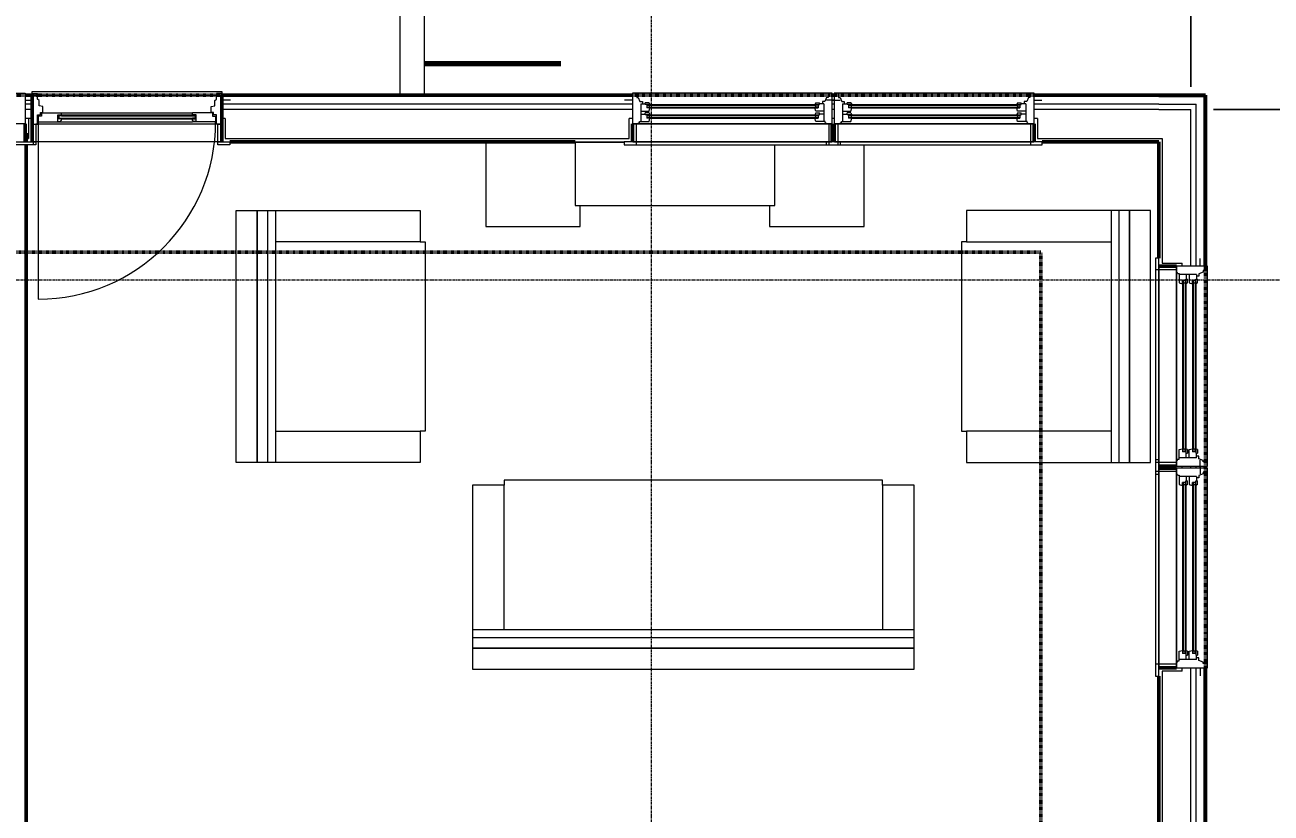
# Model space of a CAD drawing. Header units: inches. Extents: x -4217 to -1814, y 9706 to 12425.
# Drawn here: x -2292.5 to -2055.4, y 10714.7 to 10864.7 of the extents above; entities that cross this region are included whole.
import ezdxf

# ---------------------------------------------------------------- set-up
doc = ezdxf.new("R2010")
doc.units = ezdxf.units.IN
doc.header["$MEASUREMENT"] = 0
doc.linetypes.add('Dash 1_16_', pattern=[0.125, 0.0625, -0.0625])
doc.linetypes.add('Grid Line 1_2_', pattern=[0.875, 0.5, -0.125, 0.125, -0.125])
for name, color, linetype, lineweight in [('A-ANNO-DIMS', 211, 'Continuous', 9), ('A-ANNO-DIMS-96', 211, 'Continuous', 9), ('A-AREA-1', 130, 'Continuous', 70), ('A-DOOR-1', 7, 'Continuous', 9), ('A-DOOR-2', 50, 'Continuous', 20), ('A-DOOR-FRAM-1', 50, 'Continuous', 20), ('A-DOOR-FRAM-2', 7, 'Continuous', 9), ('A-DOOR-GLAZ-1', 7, 'Continuous', 9), ('A-FLOR-1', 10, 'Continuous', 13), ('A-FLOR-HRAL-1', 7, 'Continuous', 9), ('A-GLAZ-3', 7, 'Continuous', 9), ('A-GLAZ-4', 50, 'Continuous', 20), ('A-WALL-3', 250, 'Continuous', 50), ('A-WALL-4', 10, 'Continuous', 13), ('C-PROP-LINE-2', 91, 'Dash 1_16_', 50), ('I-FURN', 30, 'Continuous', 9), ('I-FURN-1', 7, 'Continuous', 9), ('S-GRID-1', 1, 'Grid Line 1_2_', 9)]:
    doc.layers.add(name, color=color, linetype=linetype, lineweight=lineweight)
doc.styles.add('Century Gothic', font='ufonts.com_century-gothic.ttf', dxfattribs={"height": 9})
doc.dimstyles.new('OD__1_8__Tol__', dxfattribs={"dimscale": 12, "dimtxt": 9.397514, "dimasz": 1, "dimexe": 0.75, "dimexo": 0.5, "dimgap": 0.125, "dimtad": 1, "dimdec": 3, "dimrnd": 0.125, "dimzin": 3, "dimdsep": 46, "dimlunit": 4, "dimtxsty": 'Century Gothic', "dimblk1": 'OBLIQUE', "dimblk2": 'OBLIQUE', "dimsah": 1, "dimcen": 0.09, "dimdle": 0.75, "dimazin": 0, "dimtfac": 1, "dimtdec": 4, "dimtix": 1, "dimtmove": 0, "dimatfit": 3, "dimfxl": 1, "dimtvp": 1, "dimtfill": 1, "dimfrac": 2, "dimtolj": 1, "dimtzin": 0, "dimarcsym": 2})

# ---------------------------------------------------------------- blocks, each defined once
blk = doc.blocks.new('DIMBLOCK6-FLOOR PLAN - 2ND FLOOR')
at = {"layer": 'A-ANNO-DIMS-96'}
for p, q in [((-2513.12, 10849.14), (-2513.12, 10966.51)), ((-2070.67, 10852.95), (-2070.67, 10966.51)), ((-2513.12, 10957.51), (-2061.67, 10957.51)), ((-2513.12, 10957.51), (-2513.12, 10849.14)), ((-2070.67, 10957.51), (-2070.67, 10852.95))]:
    blk.add_line(p, q, dxfattribs=at)
at = {"layer": 'A-ANNO-DIMS-96', "lineweight": 50}
for p, q in [((-2513.12, 10957.51), (-2507.12, 10963.51)), ((-2070.67, 10957.51), (-2064.67, 10963.51)), ((-2513.12, 10957.51), (-2519.12, 10951.51)), ((-2070.67, 10957.51), (-2076.67, 10951.51))]:
    blk.add_line(p, q, dxfattribs=at)
at = {"layer": 'A-ANNO-DIMS-96', "color": 0, "insert": (-2326.13, 10970.55), "char_height": 9, "width": 82.1611, "attachment_point": 1, "line_spacing_factor": 0.984502, "style": 'Century Gothic', "bg_fill": 3, "box_fill_scale": 1.25, "bg_fill_color": 256, "bg_fill_true_color": 13158600, "bg_fill_transparency": 0}
blk.add_mtext('36\' - 10 1/2"', dxfattribs=at)
blk = doc.blocks.new('_Oblique')
at = {"color": 0, "linetype": 'ByBlock', "lineweight": -2}
blk.add_line((-0.5, -0.5), (0.5, 0.5), dxfattribs=at)
blk = doc.blocks.new('DIMBLOCK13-FLOOR PLAN - 2ND FLOOR')
at = {"layer": 'A-ANNO-DIMS-96'}
for p, q in [((-1999.05, 10415.79), (-1999.05, 10857.64)), ((-2066.36, 10848.64), (-1990.05, 10848.64)), ((-1999.05, 10848.64), (-2066.36, 10848.64)), ((-2070.17, 10415.79), (-1990.05, 10415.79)), ((-1999.05, 10415.79), (-2070.17, 10415.79))]:
    blk.add_line(p, q, dxfattribs=at)
at = {"layer": 'A-ANNO-DIMS-96', "lineweight": 50}
for p, q in [((-1999.05, 10848.64), (-2005.05, 10854.64)), ((-1999.05, 10848.64), (-1993.05, 10842.64)), ((-1999.05, 10415.79), (-2005.05, 10421.79)), ((-1999.05, 10415.79), (-1993.05, 10409.79))]:
    blk.add_line(p, q, dxfattribs=at)
at = {"layer": 'A-ANNO-DIMS-96', "color": 0, "insert": (-2012.09, 10601.49), "char_height": 9, "width": 73.7481, "attachment_point": 1, "rotation": 90, "line_spacing_factor": 0.984502, "style": 'Century Gothic', "bg_fill": 3, "box_fill_scale": 1.25, "bg_fill_color": 256, "bg_fill_true_color": 13158600, "bg_fill_transparency": 0}
blk.add_mtext('36\' - 0 7/8"', dxfattribs=at)

msp = doc.modelspace()

# ---------------------------------------------------------------- linework, layer by layer
at = {"layer": 'A-DOOR-FRAM-2'}
for p, q in [((-2290.43624, 10841.8894), (-2290.94952, 10841.8894)), ((-2253.56124, 10841.8894), (-2255.81124, 10841.8894))]:
    msp.add_line(p, q, dxfattribs=at)
at = {"layer": 'A-GLAZ-3'}
for p, q in [((-2290.94952, 10841.8894), (-2332.09796, 10841.8894)), ((-2178.49796, 10841.8894), (-2137.34952, 10841.8894)), ((-2140.09796, 10841.8894), (-2098.94952, 10841.8894)), ((-2077.42374, 10820.36361), (-2077.42374, 10779.21518)), ((-2077.42374, 10781.96361), (-2077.42374, 10740.81518))]:
    msp.add_line(p, q, dxfattribs=at)
at = {"layer": 'A-WALL-3'}
msp.add_line((-2292.32374, 10704.12991), (-2292.32374, 10841.8894), dxfattribs=at)
at = {"layer": 'C-PROP-LINE-2'}
for p, q in [((-2099.26202, 10821.4894), (-3402.04874, 10821.4894)), ((-2099.26202, 10010.0894), (-2099.26202, 10821.4894))]:
    msp.add_line(p, q, dxfattribs=at)
at = {"layer": 'I-FURN'}
for p, q in [((-2248.36049, 10829.4394), (-2248.36049, 10781.4394)), ((-2248.36049, 10829.4394), (-2244.86049, 10829.4394)), ((-2248.36049, 10781.4394), (-2248.36049, 10829.4394)), ((-2246.36049, 10829.4394), (-2246.36049, 10781.4394)), ((-2244.86049, 10829.4394), (-2217.36049, 10829.4394)), ((-2244.86049, 10829.4394), (-2244.86049, 10781.4394)), ((-2217.36049, 10829.4394), (-2217.36049, 10823.4394)), ((-2085.86049, 10829.4394), (-2113.36049, 10829.4394)), ((-2113.36049, 10829.4394), (-2113.36049, 10823.4394)), ((-2082.36049, 10829.4394), (-2085.86049, 10829.4394)), ((-2085.86049, 10829.4394), (-2085.86049, 10781.4394)), ((-2084.36049, 10829.4394), (-2084.36049, 10781.4394)), ((-2082.36049, 10829.4394), (-2082.36049, 10781.4394)), ((-2082.36049, 10781.4394), (-2082.36049, 10829.4394)), ((-2217.36049, 10823.4394), (-2244.86049, 10823.4394)), ((-2217.36049, 10823.4394), (-2216.36049, 10823.4394)), ((-2216.36049, 10823.4394), (-2216.36049, 10787.4394)), ((-2113.36049, 10823.4394), (-2114.36049, 10823.4394)), ((-2114.36049, 10823.4394), (-2114.36049, 10787.4394)), ((-2113.36049, 10823.4394), (-2085.86049, 10823.4394)), ((-2244.86049, 10787.4394), (-2217.36049, 10787.4394)), ((-2216.36049, 10787.4394), (-2217.36049, 10787.4394)), ((-2217.36049, 10787.4394), (-2217.36049, 10781.4394)), ((-2114.36049, 10787.4394), (-2113.36049, 10787.4394)), ((-2085.86049, 10787.4394), (-2113.36049, 10787.4394)), ((-2113.36049, 10787.4394), (-2113.36049, 10781.4394)), ((-2244.86049, 10781.4394), (-2248.36049, 10781.4394)), ((-2217.36049, 10781.4394), (-2244.86049, 10781.4394)), ((-2113.36049, 10781.4394), (-2085.86049, 10781.4394)), ((-2085.86049, 10781.4394), (-2082.36049, 10781.4394)), ((-2129.36049, 10778.1144), (-2201.36049, 10778.1144)), ((-2201.36049, 10778.1144), (-2201.36049, 10777.1144)), ((-2129.36049, 10777.1144), (-2129.36049, 10778.1144)), ((-2201.36049, 10777.1144), (-2207.36049, 10777.1144)), ((-2207.36049, 10777.1144), (-2207.36049, 10749.6144)), ((-2201.36049, 10749.6144), (-2201.36049, 10777.1144)), ((-2123.36049, 10777.1144), (-2129.36049, 10777.1144)), ((-2129.36049, 10777.1144), (-2129.36049, 10749.6144)), ((-2123.36049, 10749.6144), (-2123.36049, 10777.1144)), ((-2123.36049, 10749.6144), (-2207.36049, 10749.6144)), ((-2207.36049, 10749.6144), (-2207.36049, 10746.1144)), ((-2123.36049, 10746.1144), (-2123.36049, 10749.6144)), ((-2123.36049, 10748.1144), (-2207.36049, 10748.1144)), ((-2123.36049, 10746.1144), (-2207.36049, 10746.1144)), ((-2207.36049, 10746.1144), (-2123.36049, 10746.1144))]:
    msp.add_line(p, q, dxfattribs=at)
at = {"layer": 'I-FURN-1'}
for p, q in [((-2149.87076, 10830.3894), (-2149.87076, 10841.8894)), ((-2132.87076, 10826.3894), (-2132.87076, 10841.8894)), ((-2252.36049, 10829.4394), (-2248.36049, 10829.4394)), ((-2252.36049, 10781.4394), (-2252.36049, 10829.4394)), ((-2187.87076, 10830.3894), (-2149.87076, 10830.3894)), ((-2186.87076, 10826.3894), (-2186.87076, 10830.3894)), ((-2150.87076, 10830.3894), (-2150.87076, 10826.3894)), ((-2078.36049, 10829.4394), (-2082.36049, 10829.4394)), ((-2078.36049, 10781.4394), (-2078.36049, 10829.4394)), ((-2204.87076, 10826.3894), (-2186.87076, 10826.3894)), ((-2204.21026, 10826.35834), (-2203.72115, 10826.35834)), ((-2203.72115, 10826.35834), (-2203.72115, 10826.38948)), ((-2188.52814, 10826.38948), (-2188.52814, 10826.35759)), ((-2188.52814, 10826.35759), (-2187.53366, 10826.35759)), ((-2187.53366, 10826.35759), (-2187.53366, 10826.38948)), ((-2150.87076, 10826.3894), (-2132.87076, 10826.3894)), ((-2150.20786, 10826.38948), (-2150.20786, 10826.35759)), ((-2150.20786, 10826.35759), (-2149.21338, 10826.35759)), ((-2149.21338, 10826.35759), (-2149.21338, 10826.38948)), ((-2134.02037, 10826.38948), (-2134.02037, 10826.35834)), ((-2134.02037, 10826.35834), (-2133.53126, 10826.35834)), ((-2248.36049, 10781.4394), (-2252.36049, 10781.4394)), ((-2082.36049, 10781.4394), (-2078.36049, 10781.4394)), ((-2207.36049, 10746.1144), (-2207.36049, 10742.1144)), ((-2123.36049, 10742.1144), (-2123.36049, 10746.1144)), ((-2207.36049, 10742.1144), (-2123.36049, 10742.1144))]:
    msp.add_line(p, q, dxfattribs=at)

# ---------------------------------------------------------------- dimensions: what is measured, and where the dimension line sits
at = {"layer": 'A-ANNO-DIMS'}
dim = msp.add_linear_dim(base=(-2070.67374, 10957.51007), p1=(-2513.12374, 10843.1394), p2=(-2070.67374, 10846.9519), dimstyle='OD__1_8__Tol__', override={"dimpost": '<>', "dimfxl": 442.466425}, dxfattribs=at)
dim.commit()
dim.dimension.update_dxf_attribs({"geometry": 'DIMBLOCK6-FLOOR PLAN - 2ND FLOOR', "text_midpoint": (-2291.89874, 10964.23508)})

# ---------------------------------------------------------------- next in the draw order: linework, layer by layer
at = {"layer": 'A-AREA-1'}
msp.add_line((-2216.4883, 10857.3894), (-2190.59874, 10857.3894), dxfattribs=at)
at = {"layer": 'A-DOOR-1'}
msp.add_line((-2289.99874, 10846.29565), (-2289.99874, 10812.54565), dxfattribs=at)
msp.add_arc((-2289.99874, 10846.29565), 33.75, 270, 0, dxfattribs=at)
at = {"layer": 'A-DOOR-2'}
for p, q in [((-2289.38238, 10847.36865), (-2289.99874, 10847.3579)), ((-2289.99874, 10847.3579), (-2289.99874, 10846.29565)), ((-2289.99874, 10846.29565), (-2285.56124, 10846.29565)), ((-2289.38238, 10848.01415), (-2289.38238, 10847.36865)), ((-2289.38238, 10848.01415), (-2285.56124, 10848.01415)), ((-2286.31124, 10847.6079), (-2285.56124, 10847.6079)), ((-2286.31124, 10846.29565), (-2286.31124, 10847.6079)), ((-2285.56124, 10846.8579), (-2286.31124, 10846.8579)), ((-2286.31124, 10846.3579), (-2285.79727, 10846.3579)), ((-2286.31124, 10846.29565), (-2286.31124, 10846.3579)), ((-2285.79727, 10846.3579), (-2285.59224, 10846.6099)), ((-2285.59224, 10846.6099), (-2285.56124, 10846.7959)), ((-2285.56124, 10847.7019), (-2285.59158, 10848.01415)), ((-2285.56124, 10848.0144), (-2260.68624, 10848.0144)), ((-2285.56124, 10847.6079), (-2285.56124, 10847.7019)), ((-2285.56124, 10846.7959), (-2285.56124, 10846.8579)), ((-2285.56124, 10846.29565), (-2260.68624, 10846.29565)), ((-2256.86509, 10848.01415), (-2260.68624, 10848.01415)), ((-2260.68624, 10847.7019), (-2260.65589, 10848.01415)), ((-2260.68624, 10847.6079), (-2260.68624, 10847.7019)), ((-2259.93624, 10847.6079), (-2260.68624, 10847.6079)), ((-2260.68624, 10846.8579), (-2259.93624, 10846.8579)), ((-2260.68624, 10846.7959), (-2260.68624, 10846.8579)), ((-2260.65524, 10846.6099), (-2260.68624, 10846.7959)), ((-2256.24874, 10846.29565), (-2260.68624, 10846.29565)), ((-2260.45021, 10846.3579), (-2260.65524, 10846.6099)), ((-2259.93624, 10846.3579), (-2260.45021, 10846.3579)), ((-2259.93624, 10846.29565), (-2259.93624, 10847.6079)), ((-2259.93624, 10846.29565), (-2259.93624, 10846.3579)), ((-2256.86509, 10848.01415), (-2256.86509, 10847.36865)), ((-2256.86509, 10847.36865), (-2256.24874, 10847.3579)), ((-2256.24874, 10847.3579), (-2256.24874, 10846.29565))]:
    msp.add_line(p, q, dxfattribs=at)
at = {"layer": 'A-DOOR-FRAM-1'}
for p, q in [((-2291.18624, 10851.3894), (-2291.18624, 10852.04565)), ((-2291.18624, 10852.04565), (-2255.06124, 10852.04565)), ((-2291.18624, 10851.7019), (-2291.18624, 10845.8269)), ((-2291.18624, 10851.7019), (-2290.15499, 10851.7019)), ((-2290.15499, 10850.58025), (-2290.15499, 10851.7019)), ((-2256.09249, 10850.58025), (-2256.09249, 10851.7019)), ((-2255.06124, 10851.7019), (-2256.09249, 10851.7019)), ((-2255.06124, 10852.04565), (-2255.06124, 10851.3894)), ((-2255.06124, 10851.7019), (-2255.06124, 10845.8269)), ((-2292.51202, 10850.3894), (-2291.18624, 10850.3894)), ((-2289.81124, 10850.33955), (-2290.15499, 10850.58025)), ((-2289.81124, 10849.3384), (-2289.81124, 10850.33955)), ((-2289.12374, 10849.18322), (-2289.81124, 10849.3384)), ((-2289.12374, 10848.0459), (-2289.12374, 10849.18322)), ((-2257.12374, 10849.18322), (-2256.43624, 10849.3384)), ((-2257.12374, 10848.0459), (-2257.12374, 10849.18322)), ((-2256.43624, 10850.33955), (-2256.09249, 10850.58025)), ((-2256.43624, 10849.3384), (-2256.43624, 10850.33955)), ((-2253.43624, 10850.3894), (-2255.06124, 10850.3894)), ((-2290.15499, 10847.6089), (-2289.57624, 10847.6089)), ((-2290.15499, 10845.8269), (-2290.15499, 10847.6089)), ((-2289.57624, 10847.6089), (-2289.57624, 10848.0459)), ((-2289.57624, 10848.0459), (-2289.12374, 10848.0459)), ((-2256.67124, 10848.0459), (-2257.12374, 10848.0459)), ((-2256.67124, 10847.6089), (-2256.67124, 10848.0459)), ((-2256.09249, 10847.6089), (-2256.67124, 10847.6089)), ((-2256.09249, 10845.8269), (-2256.09249, 10847.6089)), ((-2291.18624, 10845.8269), (-2290.15499, 10845.8269)), ((-2291.06124, 10845.8269), (-2291.18624, 10845.8269)), ((-2255.81124, 10845.8269), (-2290.43624, 10845.8269)), ((-2255.06124, 10845.8269), (-2256.09249, 10845.8269)), ((-2255.43624, 10845.8269), (-2255.06124, 10845.8269)), ((-2255.06124, 10845.8269), (-2255.18624, 10845.8269))]:
    msp.add_line(p, q, dxfattribs=at)
at = {"layer": 'A-DOOR-FRAM-2'}
for p, q in [((-2291.06124, 10842.5144), (-2291.06124, 10845.8269)), ((-2291.06124, 10845.8269), (-2290.43624, 10845.8269)), ((-2290.43624, 10845.8269), (-2290.43624, 10842.5144)), ((-2255.81124, 10842.5144), (-2255.81124, 10845.8269)), ((-2255.81124, 10845.8269), (-2255.18624, 10845.8269)), ((-2255.18624, 10845.8269), (-2255.18624, 10842.5144)), ((-2290.43624, 10842.5144), (-2290.94952, 10842.5144)), ((-2290.94952, 10842.5144), (-2290.43624, 10842.5144)), ((-2290.43624, 10842.5144), (-2290.43624, 10841.8894)), ((-2255.18624, 10842.5144), (-2255.81124, 10842.5144)), ((-2255.81124, 10841.8894), (-2255.81124, 10842.5144)), ((-2255.81124, 10842.5144), (-2253.56124, 10842.5144)), ((-2253.56124, 10842.5144), (-2253.56124, 10841.8894))]:
    msp.add_line(p, q, dxfattribs=at)
at = {"layer": 'A-DOOR-GLAZ-1'}
for p, q in [((-2285.56124, 10847.4519), (-2286.31124, 10847.4519)), ((-2286.31124, 10847.0144), (-2285.56124, 10847.0144)), ((-2286.10124, 10847.4519), (-2286.10124, 10847.0144)), ((-2285.56124, 10847.60815), (-2260.68624, 10847.60815)), ((-2285.56124, 10847.4519), (-2260.68624, 10847.4519)), ((-2285.56124, 10847.0144), (-2260.68624, 10847.0144)), ((-2285.56124, 10846.85815), (-2260.68624, 10846.85815)), ((-2260.68624, 10847.4519), (-2259.93624, 10847.4519)), ((-2259.93624, 10847.0144), (-2260.68624, 10847.0144)), ((-2260.14624, 10847.4519), (-2260.14624, 10847.0144))]:
    msp.add_line(p, q, dxfattribs=at)
at = {"layer": 'A-FLOR-1'}
for p, q in [((-2292.51202, 10851.5769), (-2291.18624, 10851.5769)), ((-2255.06124, 10851.5769), (-2221.21124, 10851.5769))]:
    msp.add_line(p, q, dxfattribs=at)
at = {"layer": 'A-FLOR-HRAL-1'}
for p, q in [((-2216.48683, 10851.3894), (-2216.48683, 10917.0016)), ((-2221.21124, 10912.27719), (-2221.21124, 10851.3894))]:
    msp.add_line(p, q, dxfattribs=at)
at = {"layer": 'A-GLAZ-3'}
for p, q in [((-2174.21671, 10849.4519), (-2173.62296, 10849.4519)), ((-2174.21671, 10849.0769), (-2173.62296, 10849.0769)), ((-2173.74796, 10849.4519), (-2173.74796, 10849.0769)), ((-2173.62296, 10849.5769), (-2142.22452, 10849.5769)), ((-2173.62296, 10849.4519), (-2142.22452, 10849.4519)), ((-2173.62296, 10849.0769), (-2142.22452, 10849.0769)), ((-2173.62296, 10848.9519), (-2142.22452, 10848.9519)), ((-2141.63077, 10849.4519), (-2142.22452, 10849.4519)), ((-2141.63077, 10849.0769), (-2142.22452, 10849.0769)), ((-2142.09952, 10849.4519), (-2142.09952, 10849.0769)), ((-2135.81671, 10849.4519), (-2135.22296, 10849.4519)), ((-2135.81671, 10849.0769), (-2135.22296, 10849.0769)), ((-2135.34796, 10849.4519), (-2135.34796, 10849.0769)), ((-2135.22296, 10849.5769), (-2103.82452, 10849.5769)), ((-2135.22296, 10849.4519), (-2103.82452, 10849.4519)), ((-2135.22296, 10849.0769), (-2103.82452, 10849.0769)), ((-2135.22296, 10848.9519), (-2103.82452, 10848.9519)), ((-2103.23077, 10849.4519), (-2103.82452, 10849.4519)), ((-2103.23077, 10849.0769), (-2103.82452, 10849.0769)), ((-2103.69952, 10849.4519), (-2103.69952, 10849.0769)), ((-2174.21671, 10847.5144), (-2173.62296, 10847.5144)), ((-2174.21671, 10847.1394), (-2173.62296, 10847.1394)), ((-2173.74796, 10847.5144), (-2173.74796, 10847.1394)), ((-2173.62296, 10847.6394), (-2142.22452, 10847.6394)), ((-2173.62296, 10847.5144), (-2142.22452, 10847.5144)), ((-2173.62296, 10847.1394), (-2142.22452, 10847.1394)), ((-2173.62296, 10847.0144), (-2142.22452, 10847.0144)), ((-2141.63077, 10847.5144), (-2142.22452, 10847.5144)), ((-2141.63077, 10847.1394), (-2142.22452, 10847.1394)), ((-2142.09952, 10847.5144), (-2142.09952, 10847.1394)), ((-2135.81671, 10847.5144), (-2135.22296, 10847.5144)), ((-2135.81671, 10847.1394), (-2135.22296, 10847.1394)), ((-2135.34796, 10847.5144), (-2135.34796, 10847.1394)), ((-2135.22296, 10847.6394), (-2103.82452, 10847.6394)), ((-2135.22296, 10847.5144), (-2103.82452, 10847.5144)), ((-2135.22296, 10847.1394), (-2103.82452, 10847.1394)), ((-2135.22296, 10847.0144), (-2103.82452, 10847.0144)), ((-2103.23077, 10847.5144), (-2103.82452, 10847.5144)), ((-2103.23077, 10847.1394), (-2103.82452, 10847.1394)), ((-2103.69952, 10847.5144), (-2103.69952, 10847.1394)), ((-2138.97452, 10845.8894), (-2176.87296, 10845.8894)), ((-2176.87296, 10845.8894), (-2176.87296, 10842.5144)), ((-2176.24796, 10845.8894), (-2176.24796, 10842.5144)), ((-2139.59952, 10845.8894), (-2139.59952, 10842.5144)), ((-2138.97452, 10842.5144), (-2138.97452, 10845.8894)), ((-2100.57452, 10845.8894), (-2138.47296, 10845.8894)), ((-2138.47296, 10845.8894), (-2138.47296, 10842.5144)), ((-2137.84796, 10845.8894), (-2137.84796, 10842.5144)), ((-2101.19952, 10845.8894), (-2101.19952, 10842.5144)), ((-2100.57452, 10842.5144), (-2100.57452, 10845.8894)), ((-2332.09796, 10842.5144), (-2290.94952, 10842.5144)), ((-2290.94952, 10842.5144), (-2290.94952, 10841.8894)), ((-2137.34952, 10842.5144), (-2178.49796, 10842.5144)), ((-2178.49796, 10842.5144), (-2178.49796, 10841.8894)), ((-2176.87296, 10842.5144), (-2138.97452, 10842.5144)), ((-2176.24796, 10842.5144), (-2176.24796, 10841.8894)), ((-2098.94952, 10842.5144), (-2140.09796, 10842.5144)), ((-2140.09796, 10842.5144), (-2140.09796, 10841.8894)), ((-2139.59952, 10842.5144), (-2139.59952, 10841.8894)), ((-2138.47296, 10842.5144), (-2100.57452, 10842.5144)), ((-2137.84796, 10842.5144), (-2137.84796, 10841.8894)), ((-2137.34952, 10841.8894), (-2137.34952, 10842.5144)), ((-2101.19952, 10842.5144), (-2101.19952, 10841.8894)), ((-2098.94952, 10841.8894), (-2098.94952, 10842.5144))]:
    msp.add_line(p, q, dxfattribs=at)
at = {"layer": 'A-GLAZ-4'}
for p, q in [((-2330.53546, 10851.7644), (-2292.51202, 10851.7644)), ((-2292.51202, 10851.7644), (-2292.51202, 10845.8894)), ((-2138.91202, 10851.7644), (-2176.93546, 10851.7644)), ((-2176.93546, 10851.7644), (-2176.93546, 10845.8894)), ((-2176.12296, 10851.7644), (-2176.12296, 10850.9519)), ((-2176.12296, 10850.9519), (-2175.84827, 10850.9519)), ((-2175.84827, 10850.9519), (-2175.52921, 10850.1394)), ((-2139.9992, 10850.9519), (-2140.31827, 10850.1394)), ((-2139.72452, 10850.9519), (-2139.9992, 10850.9519)), ((-2139.72452, 10851.7644), (-2139.72452, 10850.9519)), ((-2138.91202, 10845.8894), (-2138.91202, 10851.7644)), ((-2100.51202, 10851.7644), (-2138.53546, 10851.7644)), ((-2138.53546, 10851.7644), (-2138.53546, 10845.8894)), ((-2137.72296, 10851.7644), (-2137.72296, 10850.9519)), ((-2137.72296, 10850.9519), (-2137.44827, 10850.9519)), ((-2137.44827, 10850.9519), (-2137.12921, 10850.1394)), ((-2101.5992, 10850.9519), (-2101.91827, 10850.1394)), ((-2101.32452, 10850.9519), (-2101.5992, 10850.9519)), ((-2101.32452, 10851.7644), (-2101.32452, 10850.9519)), ((-2100.51202, 10845.8894), (-2100.51202, 10851.7644)), ((-2292.51202, 10850.3894), (-2291.01202, 10850.3894)), ((-2176.93546, 10850.3894), (-2178.43546, 10850.3894)), ((-2175.52921, 10850.1394), (-2175.06046, 10850.1394)), ((-2175.34171, 10849.7019), (-2174.49796, 10849.7019)), ((-2175.34171, 10849.7019), (-2175.34171, 10846.3894)), ((-2175.34171, 10848.3269), (-2173.77921, 10848.3269)), ((-2175.06046, 10850.1394), (-2175.06046, 10849.7019)), ((-2173.77921, 10849.92065), (-2174.49796, 10849.92065)), ((-2174.49796, 10849.5769), (-2174.49796, 10849.92065)), ((-2173.62608, 10849.5769), (-2174.49796, 10849.5769)), ((-2174.21671, 10849.5769), (-2174.21671, 10848.9519)), ((-2173.62296, 10848.9519), (-2174.21671, 10848.9519)), ((-2173.77921, 10849.92065), (-2173.62608, 10849.5769)), ((-2173.77921, 10848.3269), (-2173.62296, 10848.9519)), ((-2142.22452, 10848.9519), (-2141.63077, 10848.9519)), ((-2142.06827, 10848.3269), (-2142.22452, 10848.9519)), ((-2142.06827, 10849.92065), (-2142.22139, 10849.5769)), ((-2142.22139, 10849.5769), (-2141.34952, 10849.5769)), ((-2142.06827, 10849.92065), (-2141.34952, 10849.92065)), ((-2140.50577, 10848.3269), (-2142.06827, 10848.3269)), ((-2141.63077, 10849.5769), (-2141.63077, 10848.9519)), ((-2141.34952, 10849.5769), (-2141.34952, 10849.92065)), ((-2140.50577, 10849.7019), (-2141.34952, 10849.7019)), ((-2140.78702, 10850.1394), (-2140.78702, 10849.7019)), ((-2140.31827, 10850.1394), (-2140.78702, 10850.1394)), ((-2140.50577, 10849.7019), (-2140.50577, 10846.3894)), ((-2138.53546, 10850.3894), (-2140.03546, 10850.3894)), ((-2138.91202, 10850.3894), (-2137.41202, 10850.3894)), ((-2137.12921, 10850.1394), (-2136.66046, 10850.1394)), ((-2136.94171, 10849.7019), (-2136.09796, 10849.7019)), ((-2136.94171, 10849.7019), (-2136.94171, 10846.3894)), ((-2136.94171, 10848.3269), (-2135.37921, 10848.3269)), ((-2136.66046, 10850.1394), (-2136.66046, 10849.7019)), ((-2135.37921, 10849.92065), (-2136.09796, 10849.92065)), ((-2136.09796, 10849.5769), (-2136.09796, 10849.92065)), ((-2135.22608, 10849.5769), (-2136.09796, 10849.5769)), ((-2135.81671, 10849.5769), (-2135.81671, 10848.9519)), ((-2135.22296, 10848.9519), (-2135.81671, 10848.9519)), ((-2135.37921, 10849.92065), (-2135.22608, 10849.5769)), ((-2135.37921, 10848.3269), (-2135.22296, 10848.9519)), ((-2103.82452, 10848.9519), (-2103.23077, 10848.9519)), ((-2103.66827, 10848.3269), (-2103.82452, 10848.9519)), ((-2103.66827, 10849.92065), (-2103.82139, 10849.5769)), ((-2103.82139, 10849.5769), (-2102.94952, 10849.5769)), ((-2103.66827, 10849.92065), (-2102.94952, 10849.92065)), ((-2102.10577, 10848.3269), (-2103.66827, 10848.3269)), ((-2103.23077, 10849.5769), (-2103.23077, 10848.9519)), ((-2102.94952, 10849.5769), (-2102.94952, 10849.92065)), ((-2102.10577, 10849.7019), (-2102.94952, 10849.7019)), ((-2102.38702, 10850.1394), (-2102.38702, 10849.7019)), ((-2101.91827, 10850.1394), (-2102.38702, 10850.1394)), ((-2102.10577, 10849.7019), (-2102.10577, 10846.3894)), ((-2100.51202, 10850.3894), (-2099.01202, 10850.3894)), ((-2175.59171, 10846.16956), (-2175.92559, 10845.8894)), ((-2175.59171, 10846.16956), (-2175.59171, 10846.3894)), ((-2175.59171, 10846.3894), (-2173.77921, 10846.3894)), ((-2175.34171, 10847.7644), (-2174.49796, 10847.7644)), ((-2173.77921, 10847.98315), (-2174.49796, 10847.98315)), ((-2174.49796, 10847.6394), (-2174.49796, 10847.98315)), ((-2173.62608, 10847.6394), (-2174.49796, 10847.6394)), ((-2174.21671, 10847.6394), (-2174.21671, 10847.0144)), ((-2173.62296, 10847.0144), (-2174.21671, 10847.0144)), ((-2173.77921, 10847.98315), (-2173.62608, 10847.6394)), ((-2173.77921, 10846.3894), (-2173.62296, 10847.0144)), ((-2142.22452, 10847.0144), (-2141.63077, 10847.0144)), ((-2142.06827, 10846.3894), (-2142.22452, 10847.0144)), ((-2142.06827, 10847.98315), (-2142.22139, 10847.6394)), ((-2142.22139, 10847.6394), (-2141.34952, 10847.6394)), ((-2142.06827, 10847.98315), (-2141.34952, 10847.98315)), ((-2140.25577, 10846.3894), (-2142.06827, 10846.3894)), ((-2141.63077, 10847.6394), (-2141.63077, 10847.0144)), ((-2141.34952, 10847.6394), (-2141.34952, 10847.98315)), ((-2140.50577, 10847.7644), (-2141.34952, 10847.7644)), ((-2140.25577, 10846.16956), (-2140.25577, 10846.3894)), ((-2140.25577, 10846.16956), (-2139.92189, 10845.8894)), ((-2137.19171, 10846.16956), (-2137.52559, 10845.8894)), ((-2137.19171, 10846.16956), (-2137.19171, 10846.3894)), ((-2137.19171, 10846.3894), (-2135.37921, 10846.3894)), ((-2136.94171, 10847.7644), (-2136.09796, 10847.7644)), ((-2135.37921, 10847.98315), (-2136.09796, 10847.98315)), ((-2136.09796, 10847.6394), (-2136.09796, 10847.98315)), ((-2135.22608, 10847.6394), (-2136.09796, 10847.6394)), ((-2135.81671, 10847.6394), (-2135.81671, 10847.0144)), ((-2135.22296, 10847.0144), (-2135.81671, 10847.0144)), ((-2135.37921, 10847.98315), (-2135.22608, 10847.6394)), ((-2135.37921, 10846.3894), (-2135.22296, 10847.0144)), ((-2103.82452, 10847.0144), (-2103.23077, 10847.0144)), ((-2103.66827, 10846.3894), (-2103.82452, 10847.0144)), ((-2103.66827, 10847.98315), (-2103.82139, 10847.6394)), ((-2103.82139, 10847.6394), (-2102.94952, 10847.6394)), ((-2103.66827, 10847.98315), (-2102.94952, 10847.98315)), ((-2101.85577, 10846.3894), (-2103.66827, 10846.3894)), ((-2103.23077, 10847.6394), (-2103.23077, 10847.0144)), ((-2102.94952, 10847.6394), (-2102.94952, 10847.98315)), ((-2102.10577, 10847.7644), (-2102.94952, 10847.7644)), ((-2101.85577, 10846.16956), (-2101.85577, 10846.3894)), ((-2101.85577, 10846.16956), (-2101.52189, 10845.8894)), ((-2292.51202, 10845.8894), (-2330.53546, 10845.8894)), ((-2176.93546, 10845.8894), (-2138.91202, 10845.8894)), ((-2138.53546, 10845.8894), (-2100.51202, 10845.8894))]:
    msp.add_line(p, q, dxfattribs=at)
at = {"layer": 'A-WALL-3'}
for p, q in [((-2291.18624, 10851.3894), (-2292.51202, 10851.3894)), ((-2291.18624, 10842.5144), (-2291.18624, 10851.3894)), ((-2176.93546, 10851.3894), (-2255.06124, 10851.3894)), ((-2255.06124, 10851.3894), (-2255.06124, 10842.5144)), ((-2138.53546, 10851.3894), (-2138.91202, 10851.3894)), ((-2292.32374, 10844.1394), (-2292.57452, 10844.1394)), ((-2292.51202, 10845.8894), (-2292.51202, 10842.5144)), ((-2292.32374, 10842.5144), (-2292.32374, 10844.1394)), ((-2176.93546, 10842.5144), (-2176.93546, 10845.8894)), ((-2138.91202, 10845.8894), (-2138.91202, 10842.5144)), ((-2138.53546, 10842.5144), (-2138.53546, 10845.8894)), ((-2100.51202, 10845.8894), (-2100.51202, 10842.5144)), ((-2253.56124, 10842.5144), (-2187.87076, 10842.5144))]:
    msp.add_line(p, q, dxfattribs=at)
at = {"layer": 'A-WALL-4'}
for p, q in [((-2291.18624, 10851.1394), (-2292.51202, 10851.1394)), ((-2291.18624, 10851.3894), (-2255.06124, 10851.3894)), ((-2176.93546, 10851.1394), (-2255.06124, 10851.1394)), ((-2138.53546, 10851.1394), (-2138.91202, 10851.1394)), ((-2291.18624, 10849.6394), (-2292.51202, 10849.6394)), ((-2291.18624, 10848.6394), (-2292.51202, 10848.6394)), ((-2176.93546, 10849.6394), (-2255.06124, 10849.6394)), ((-2176.93546, 10848.6394), (-2255.06124, 10848.6394)), ((-2138.53546, 10849.6394), (-2138.91202, 10849.6394)), ((-2138.53546, 10848.6394), (-2138.91202, 10848.6394)), ((-2291.88702, 10846.9519), (-2292.51202, 10846.9519)), ((-2291.88702, 10846.9519), (-2291.88702, 10843.1394)), ((-2291.81124, 10843.1394), (-2291.81124, 10846.9519)), ((-2291.18624, 10846.9519), (-2291.81124, 10846.9519)), ((-2254.43624, 10846.9519), (-2255.06124, 10846.9519)), ((-2254.43624, 10846.9519), (-2254.43624, 10843.1394)), ((-2177.56046, 10843.1394), (-2177.56046, 10846.9519)), ((-2176.93546, 10846.9519), (-2177.56046, 10846.9519)), ((-2138.53546, 10846.9519), (-2138.91202, 10846.9519)), ((-2099.88702, 10846.9519), (-2100.51202, 10846.9519)), ((-2099.88702, 10846.9519), (-2099.88702, 10843.1394)), ((-2291.88702, 10843.1394), (-2291.81124, 10843.1394)), ((-2255.81124, 10842.5144), (-2290.43624, 10842.5144)), ((-2254.43624, 10843.1394), (-2177.56046, 10843.1394))]:
    msp.add_line(p, q, dxfattribs=at)
at = {"layer": 'I-FURN-1'}
for p, q in [((-2204.87076, 10842.3894), (-2204.87076, 10842.5144)), ((-2187.87076, 10842.3894), (-2204.87076, 10842.3894)), ((-2187.87076, 10842.3894), (-2204.87076, 10842.3894)), ((-2204.87076, 10842.3894), (-2204.87076, 10826.3894)), ((-2187.87076, 10842.5144), (-2178.49796, 10842.5144)), ((-2187.87076, 10842.3894), (-2187.87076, 10842.5144)), ((-2178.49796, 10842.3894), (-2187.87076, 10842.3894)), ((-2178.49796, 10842.3894), (-2187.87076, 10842.3894)), ((-2187.87076, 10842.3894), (-2187.87076, 10830.3894))]:
    msp.add_line(p, q, dxfattribs=at)
at = {"layer": 'S-GRID-1'}
msp.add_line((-2173.32374, 9836.17969), (-2173.32374, 12376.79045), dxfattribs=at)

# ---------------------------------------------------------------- next in the draw order: dimensions: what is measured, and where the dimension line sits
at = {"layer": 'A-ANNO-DIMS'}
dim = msp.add_linear_dim(base=(-1999.05363, 10848.6394), p1=(-2076.17374, 10415.7894), p2=(-2072.36124, 10848.6394), angle=90, dimstyle='OD__1_8__Tol__', override={"dimpost": '<>', "dimfxl": 432.86679}, dxfattribs=at)
dim.commit()
dim.dimension.update_dxf_attribs({"geometry": 'DIMBLOCK13-FLOOR PLAN - 2ND FLOOR', "text_midpoint": (-2005.77864, 10632.2144)})

# ---------------------------------------------------------------- next in the draw order: linework, layer by layer
at = {"layer": 'A-GLAZ-3'}
for p, q in [((-2076.79874, 10820.36361), (-2077.42374, 10820.36361)), ((-2076.79874, 10779.21518), (-2076.79874, 10820.36361)), ((-2076.79874, 10818.11361), (-2077.42374, 10818.11361)), ((-2073.42374, 10818.73861), (-2076.79874, 10818.73861)), ((-2076.79874, 10818.73861), (-2076.79874, 10780.84018)), ((-2073.42374, 10818.11361), (-2076.79874, 10818.11361)), ((-2073.42374, 10780.84018), (-2073.42374, 10818.73861)), ((-2072.29874, 10815.48861), (-2072.29874, 10784.09018)), ((-2072.17374, 10816.08236), (-2072.17374, 10815.48861)), ((-2071.79874, 10815.61361), (-2072.17374, 10815.61361)), ((-2072.17374, 10815.48861), (-2072.17374, 10784.09018)), ((-2071.79874, 10816.08236), (-2071.79874, 10815.48861)), ((-2071.79874, 10815.48861), (-2071.79874, 10784.09018)), ((-2071.67374, 10815.48861), (-2071.67374, 10784.09018)), ((-2070.36124, 10815.48861), (-2070.36124, 10784.09018)), ((-2070.23624, 10816.08236), (-2070.23624, 10815.48861)), ((-2069.86124, 10815.61361), (-2070.23624, 10815.61361)), ((-2070.23624, 10815.48861), (-2070.23624, 10784.09018)), ((-2069.86124, 10816.08236), (-2069.86124, 10815.48861)), ((-2069.86124, 10815.48861), (-2069.86124, 10784.09018)), ((-2069.73624, 10815.48861), (-2069.73624, 10784.09018)), ((-2076.79874, 10781.96361), (-2077.42374, 10781.96361)), ((-2076.79874, 10740.81518), (-2076.79874, 10781.96361)), ((-2072.17374, 10783.49643), (-2072.17374, 10784.09018)), ((-2071.79874, 10783.96518), (-2072.17374, 10783.96518)), ((-2071.79874, 10783.49643), (-2071.79874, 10784.09018)), ((-2070.23624, 10783.49643), (-2070.23624, 10784.09018)), ((-2069.86124, 10783.96518), (-2070.23624, 10783.96518)), ((-2069.86124, 10783.49643), (-2069.86124, 10784.09018)), ((-2076.79874, 10781.46518), (-2077.42374, 10781.46518)), ((-2076.79874, 10779.71361), (-2077.42374, 10779.71361)), ((-2073.42374, 10781.46518), (-2076.79874, 10781.46518)), ((-2076.79874, 10780.84018), (-2073.42374, 10780.84018)), ((-2073.42374, 10780.33861), (-2076.79874, 10780.33861)), ((-2076.79874, 10780.33861), (-2076.79874, 10742.44018)), ((-2073.42374, 10779.71361), (-2076.79874, 10779.71361)), ((-2073.42374, 10742.44018), (-2073.42374, 10780.33861)), ((-2077.42374, 10779.21518), (-2076.79874, 10779.21518)), ((-2072.17374, 10777.68236), (-2072.17374, 10777.08861)), ((-2071.79874, 10777.21361), (-2072.17374, 10777.21361)), ((-2071.79874, 10777.68236), (-2071.79874, 10777.08861)), ((-2070.23624, 10777.68236), (-2070.23624, 10777.08861)), ((-2069.86124, 10777.21361), (-2070.23624, 10777.21361)), ((-2069.86124, 10777.68236), (-2069.86124, 10777.08861)), ((-2072.29874, 10777.08861), (-2072.29874, 10745.69018)), ((-2072.17374, 10777.08861), (-2072.17374, 10745.69018)), ((-2071.79874, 10777.08861), (-2071.79874, 10745.69018)), ((-2071.67374, 10777.08861), (-2071.67374, 10745.69018)), ((-2070.36124, 10777.08861), (-2070.36124, 10745.69018)), ((-2070.23624, 10777.08861), (-2070.23624, 10745.69018)), ((-2069.86124, 10777.08861), (-2069.86124, 10745.69018)), ((-2069.73624, 10777.08861), (-2069.73624, 10745.69018)), ((-2072.17374, 10745.09643), (-2072.17374, 10745.69018)), ((-2071.79874, 10745.56518), (-2072.17374, 10745.56518)), ((-2071.79874, 10745.09643), (-2071.79874, 10745.69018)), ((-2070.23624, 10745.09643), (-2070.23624, 10745.69018)), ((-2069.86124, 10745.56518), (-2070.23624, 10745.56518)), ((-2069.86124, 10745.09643), (-2069.86124, 10745.69018)), ((-2076.79874, 10743.06518), (-2077.42374, 10743.06518)), ((-2073.42374, 10743.06518), (-2076.79874, 10743.06518)), ((-2076.79874, 10742.44018), (-2073.42374, 10742.44018)), ((-2077.42374, 10740.81518), (-2076.79874, 10740.81518))]:
    msp.add_line(p, q, dxfattribs=at)
at = {"layer": 'A-GLAZ-4'}
for p, q in [((-2068.92374, 10818.80111), (-2068.92374, 10820.30111)), ((-2067.54874, 10818.80111), (-2073.42374, 10818.80111)), ((-2073.42374, 10818.80111), (-2073.42374, 10780.77768)), ((-2073.14358, 10817.45736), (-2073.42374, 10817.79125)), ((-2073.14358, 10817.45736), (-2072.92374, 10817.45736)), ((-2072.92374, 10817.45736), (-2072.92374, 10815.64486)), ((-2068.36124, 10817.71393), (-2069.17374, 10817.39486)), ((-2068.36124, 10817.98861), (-2068.36124, 10817.71393)), ((-2067.54874, 10817.98861), (-2068.36124, 10817.98861)), ((-2067.54874, 10780.77768), (-2067.54874, 10818.80111)), ((-2069.61124, 10817.20736), (-2072.92374, 10817.20736)), ((-2072.92374, 10815.64486), (-2072.29874, 10815.48861)), ((-2071.67374, 10816.08236), (-2072.29874, 10816.08236)), ((-2072.29874, 10815.48861), (-2072.29874, 10816.08236)), ((-2071.67374, 10816.36361), (-2071.32999, 10816.36361)), ((-2071.67374, 10815.49174), (-2071.67374, 10816.36361)), ((-2071.32999, 10815.64486), (-2071.67374, 10815.49174)), ((-2071.54874, 10817.20736), (-2071.54874, 10816.36361)), ((-2071.32999, 10815.64486), (-2071.32999, 10816.36361)), ((-2070.98624, 10817.20736), (-2070.98624, 10815.64486)), ((-2070.98624, 10815.64486), (-2070.36124, 10815.48861)), ((-2069.73624, 10816.08236), (-2070.36124, 10816.08236)), ((-2070.36124, 10815.48861), (-2070.36124, 10816.08236)), ((-2069.73624, 10816.36361), (-2069.39249, 10816.36361)), ((-2069.73624, 10815.49174), (-2069.73624, 10816.36361)), ((-2069.39249, 10815.64486), (-2069.73624, 10815.49174)), ((-2069.61124, 10817.20736), (-2069.61124, 10816.36361)), ((-2069.17374, 10816.92611), (-2069.61124, 10816.92611)), ((-2069.39249, 10815.64486), (-2069.39249, 10816.36361)), ((-2069.17374, 10817.39486), (-2069.17374, 10816.92611)), ((-2073.14358, 10782.12143), (-2073.42374, 10781.78755)), ((-2073.14358, 10782.12143), (-2072.92374, 10782.12143)), ((-2072.92374, 10783.93393), (-2072.29874, 10784.09018)), ((-2072.92374, 10782.12143), (-2072.92374, 10783.93393)), ((-2069.61124, 10782.37143), (-2072.92374, 10782.37143)), ((-2072.29874, 10784.09018), (-2072.29874, 10783.49643)), ((-2071.67374, 10783.49643), (-2072.29874, 10783.49643)), ((-2071.32999, 10783.93393), (-2071.67374, 10784.08705)), ((-2071.67374, 10784.08705), (-2071.67374, 10783.21518)), ((-2071.67374, 10783.21518), (-2071.32999, 10783.21518)), ((-2071.54874, 10782.37143), (-2071.54874, 10783.21518)), ((-2071.32999, 10783.93393), (-2071.32999, 10783.21518)), ((-2070.98624, 10783.93393), (-2070.36124, 10784.09018)), ((-2070.98624, 10782.37143), (-2070.98624, 10783.93393)), ((-2070.36124, 10784.09018), (-2070.36124, 10783.49643)), ((-2069.73624, 10783.49643), (-2070.36124, 10783.49643)), ((-2069.39249, 10783.93393), (-2069.73624, 10784.08705)), ((-2069.73624, 10784.08705), (-2069.73624, 10783.21518)), ((-2069.73624, 10783.21518), (-2069.39249, 10783.21518)), ((-2069.61124, 10782.37143), (-2069.61124, 10783.21518)), ((-2069.17374, 10782.65268), (-2069.61124, 10782.65268)), ((-2069.39249, 10783.93393), (-2069.39249, 10783.21518)), ((-2069.17374, 10782.18393), (-2069.17374, 10782.65268)), ((-2068.36124, 10781.86486), (-2069.17374, 10782.18393)), ((-2068.92374, 10780.40111), (-2068.92374, 10781.90111)), ((-2073.42374, 10780.77768), (-2067.54874, 10780.77768)), ((-2067.54874, 10780.40111), (-2073.42374, 10780.40111)), ((-2073.42374, 10780.40111), (-2073.42374, 10742.37768)), ((-2068.92374, 10780.77768), (-2068.92374, 10779.27768)), ((-2068.36124, 10781.59018), (-2068.36124, 10781.86486)), ((-2067.54874, 10781.59018), (-2068.36124, 10781.59018)), ((-2068.36124, 10779.58861), (-2068.36124, 10779.31393)), ((-2067.54874, 10779.58861), (-2068.36124, 10779.58861)), ((-2067.54874, 10742.37768), (-2067.54874, 10780.40111)), ((-2073.14358, 10779.05736), (-2073.42374, 10779.39125)), ((-2073.14358, 10779.05736), (-2072.92374, 10779.05736)), ((-2072.92374, 10779.05736), (-2072.92374, 10777.24486)), ((-2069.61124, 10778.80736), (-2072.92374, 10778.80736)), ((-2072.92374, 10777.24486), (-2072.29874, 10777.08861)), ((-2071.67374, 10777.68236), (-2072.29874, 10777.68236)), ((-2072.29874, 10777.08861), (-2072.29874, 10777.68236)), ((-2071.67374, 10777.96361), (-2071.32999, 10777.96361)), ((-2071.67374, 10777.09174), (-2071.67374, 10777.96361)), ((-2071.32999, 10777.24486), (-2071.67374, 10777.09174)), ((-2071.54874, 10778.80736), (-2071.54874, 10777.96361)), ((-2071.32999, 10777.24486), (-2071.32999, 10777.96361)), ((-2070.98624, 10778.80736), (-2070.98624, 10777.24486)), ((-2070.98624, 10777.24486), (-2070.36124, 10777.08861)), ((-2069.73624, 10777.68236), (-2070.36124, 10777.68236)), ((-2070.36124, 10777.08861), (-2070.36124, 10777.68236)), ((-2069.73624, 10777.96361), (-2069.39249, 10777.96361)), ((-2069.73624, 10777.09174), (-2069.73624, 10777.96361)), ((-2069.39249, 10777.24486), (-2069.73624, 10777.09174)), ((-2069.61124, 10778.80736), (-2069.61124, 10777.96361)), ((-2069.17374, 10778.52611), (-2069.61124, 10778.52611)), ((-2069.39249, 10777.24486), (-2069.39249, 10777.96361)), ((-2068.36124, 10779.31393), (-2069.17374, 10778.99486)), ((-2069.17374, 10778.99486), (-2069.17374, 10778.52611)), ((-2072.92374, 10745.53393), (-2072.29874, 10745.69018)), ((-2072.92374, 10743.72143), (-2072.92374, 10745.53393)), ((-2069.61124, 10743.97143), (-2072.92374, 10743.97143)), ((-2072.29874, 10745.69018), (-2072.29874, 10745.09643)), ((-2071.67374, 10745.09643), (-2072.29874, 10745.09643)), ((-2071.32999, 10745.53393), (-2071.67374, 10745.68705)), ((-2071.67374, 10745.68705), (-2071.67374, 10744.81518)), ((-2071.67374, 10744.81518), (-2071.32999, 10744.81518)), ((-2071.54874, 10743.97143), (-2071.54874, 10744.81518)), ((-2071.32999, 10745.53393), (-2071.32999, 10744.81518)), ((-2070.98624, 10745.53393), (-2070.36124, 10745.69018)), ((-2070.98624, 10743.97143), (-2070.98624, 10745.53393)), ((-2070.36124, 10745.69018), (-2070.36124, 10745.09643)), ((-2069.73624, 10745.09643), (-2070.36124, 10745.09643)), ((-2069.39249, 10745.53393), (-2069.73624, 10745.68705)), ((-2069.73624, 10745.68705), (-2069.73624, 10744.81518)), ((-2069.73624, 10744.81518), (-2069.39249, 10744.81518)), ((-2069.61124, 10743.97143), (-2069.61124, 10744.81518)), ((-2069.17374, 10744.25268), (-2069.61124, 10744.25268)), ((-2069.39249, 10745.53393), (-2069.39249, 10744.81518)), ((-2069.17374, 10743.78393), (-2069.17374, 10744.25268)), ((-2073.14358, 10743.72143), (-2073.42374, 10743.38755)), ((-2073.42374, 10742.37768), (-2067.54874, 10742.37768)), ((-2073.14358, 10743.72143), (-2072.92374, 10743.72143)), ((-2068.36124, 10743.46486), (-2069.17374, 10743.78393)), ((-2068.92374, 10742.37768), (-2068.92374, 10740.87768)), ((-2068.36124, 10743.19018), (-2068.36124, 10743.46486)), ((-2067.54874, 10743.19018), (-2068.36124, 10743.19018))]:
    msp.add_line(p, q, dxfattribs=at)
at = {"layer": 'A-WALL-3'}
for p, q in [((-2076.79874, 10851.3894), (-2100.51202, 10851.3894)), ((-2068.17374, 10851.3894), (-2076.79874, 10851.3894)), ((-2067.92374, 10851.3894), (-2068.17374, 10851.3894)), ((-2067.92374, 10818.80111), (-2067.92374, 10851.3894)), ((-2098.94952, 10842.5144), (-2076.79874, 10842.5144)), ((-2076.79874, 10842.5144), (-2076.79874, 10820.36361)), ((-2076.79874, 10818.80111), (-2073.42374, 10818.80111)), ((-2073.42374, 10780.77768), (-2076.79874, 10780.77768)), ((-2076.79874, 10780.40111), (-2073.42374, 10780.40111)), ((-2067.92374, 10780.40111), (-2067.92374, 10780.77768)), ((-2073.42374, 10742.37768), (-2076.79874, 10742.37768)), ((-2067.92374, 10703.60111), (-2067.92374, 10742.37768)), ((-2076.79874, 10740.81518), (-2076.79874, 10705.16361))]:
    msp.add_line(p, q, dxfattribs=at)
at = {"layer": 'A-WALL-4'}
for p, q in [((-2076.79874, 10851.1394), (-2100.51202, 10851.1394)), ((-2076.79874, 10851.1394), (-2069.67374, 10851.1394)), ((-2069.67374, 10851.1394), (-2068.17374, 10851.1394)), ((-2068.17374, 10818.80111), (-2068.17374, 10851.1394)), ((-2076.79874, 10849.6394), (-2100.51202, 10849.6394)), ((-2076.79874, 10848.6394), (-2100.51202, 10848.6394)), ((-2076.79874, 10849.6394), (-2070.67374, 10849.6394)), ((-2076.79874, 10848.6394), (-2076.17374, 10848.6394)), ((-2076.17374, 10848.6394), (-2070.67374, 10848.6394)), ((-2070.67374, 10849.6394), (-2069.67374, 10849.6394)), ((-2070.67374, 10818.80111), (-2070.67374, 10848.6394)), ((-2069.67374, 10818.80111), (-2069.67374, 10849.6394)), ((-2099.88702, 10843.1394), (-2076.79874, 10843.1394)), ((-2076.79874, 10843.1394), (-2076.17374, 10843.1394)), ((-2076.17374, 10843.1394), (-2076.17374, 10819.42611)), ((-2076.17374, 10819.42611), (-2072.36124, 10819.42611)), ((-2072.36124, 10818.80111), (-2072.36124, 10819.42611)), ((-2072.36124, 10780.40111), (-2072.36124, 10780.77768)), ((-2070.67374, 10780.40111), (-2070.67374, 10780.77768)), ((-2069.67374, 10780.40111), (-2069.67374, 10780.77768)), ((-2068.17374, 10780.40111), (-2068.17374, 10780.77768)), ((-2076.17374, 10741.75268), (-2076.17374, 10704.22611)), ((-2072.36124, 10741.75268), (-2076.17374, 10741.75268)), ((-2072.36124, 10741.75268), (-2072.36124, 10742.37768)), ((-2070.67374, 10703.60111), (-2070.67374, 10742.37768)), ((-2069.67374, 10703.60111), (-2069.67374, 10742.37768)), ((-2068.17374, 10703.60111), (-2068.17374, 10742.37768))]:
    msp.add_line(p, q, dxfattribs=at)
at = {"layer": 'C-PROP-LINE-2'}
for p, q in [((-2067.92374, 10851.3894), (-3400.04874, 10851.3894)), ((-2067.92374, 9980.1894), (-2067.92374, 10851.3894))]:
    msp.add_line(p, q, dxfattribs=at)
at = {"layer": 'S-GRID-1'}
msp.add_line((-1814.20638, 10816.1894), (-4168.71446, 10816.1894), dxfattribs=at)

doc.saveas('drawing.dxf')
